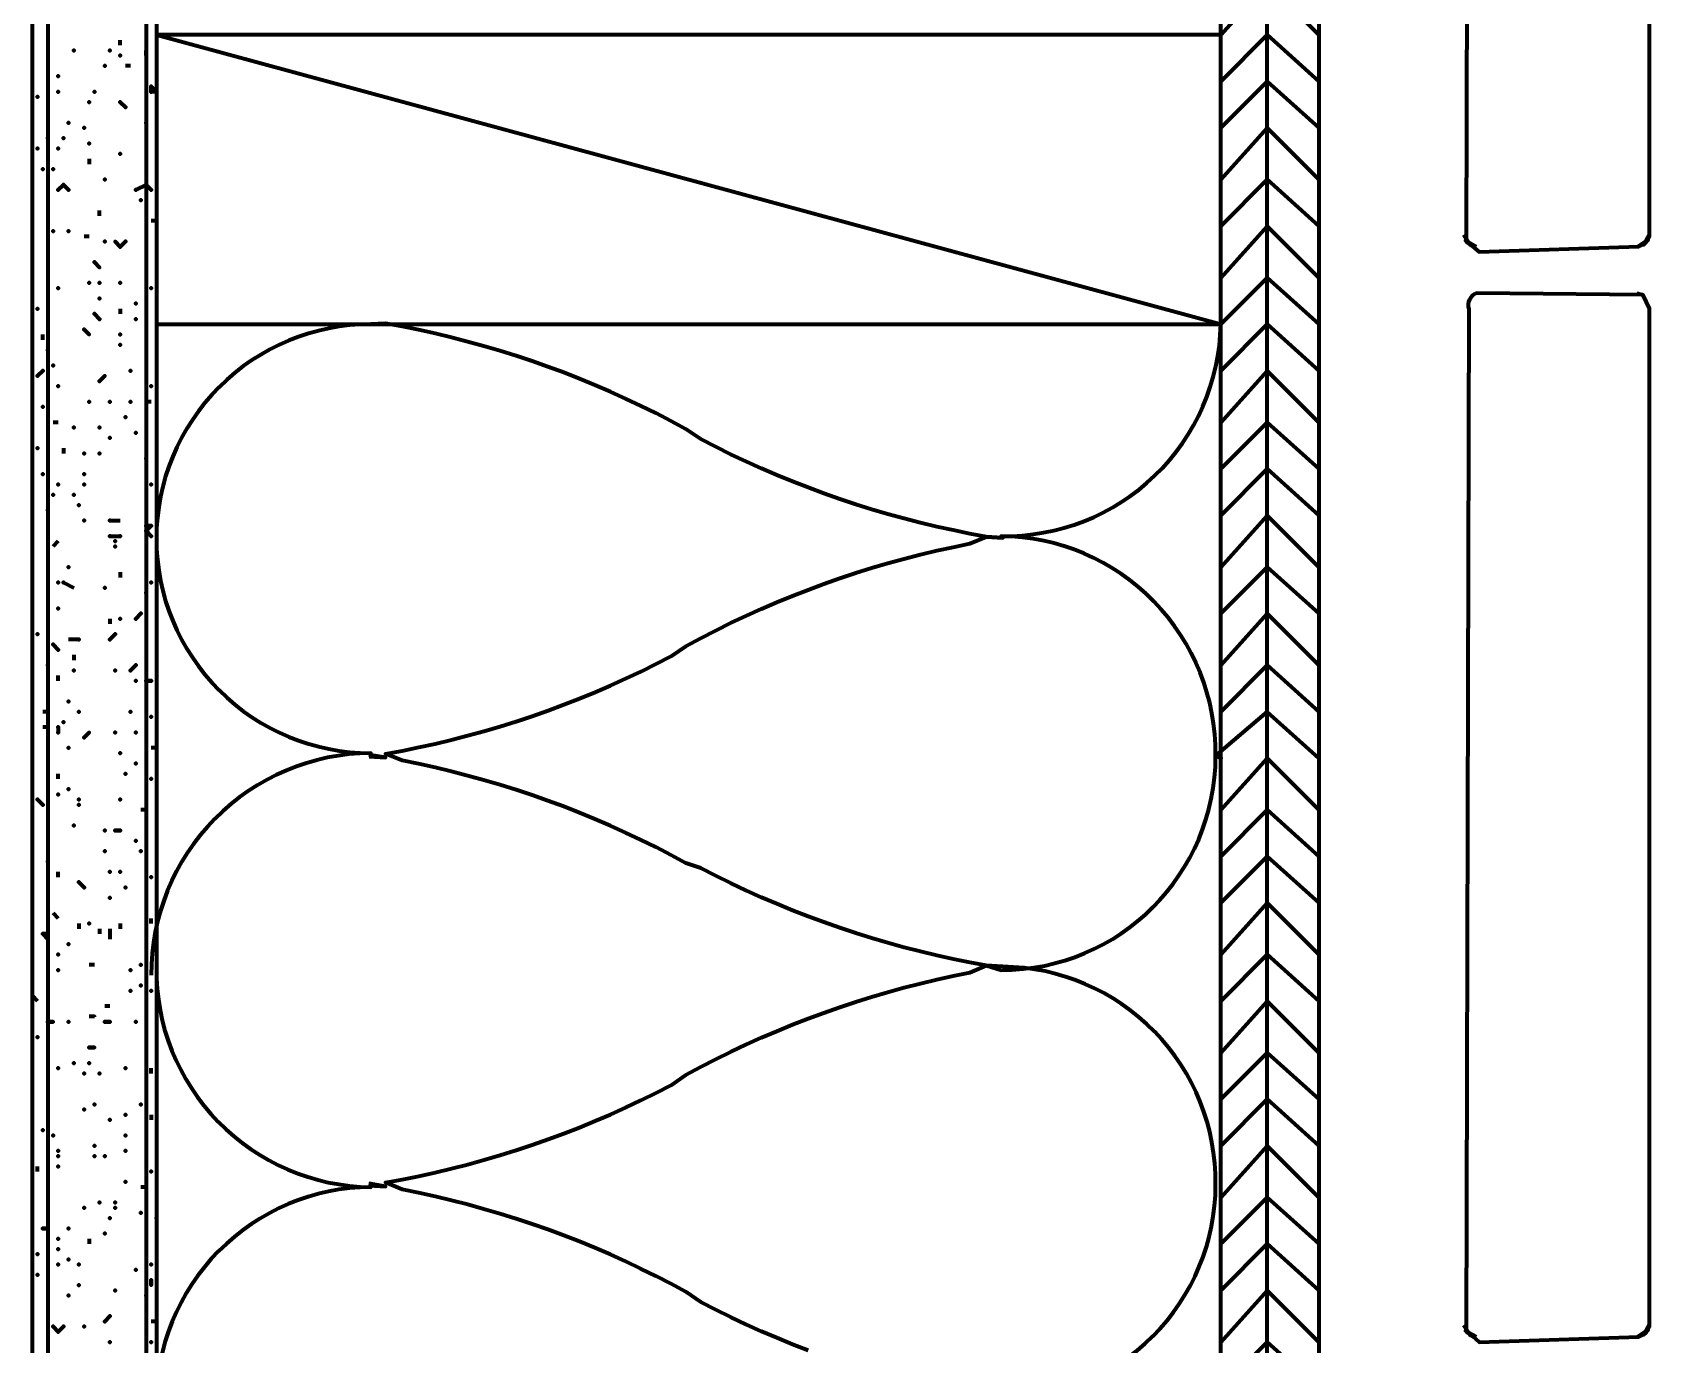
# Model space of a CAD drawing. Extents: x 261 to 424, y 0 to 368.
# Drawn here: x 342.77 to 351.12, y 101.15 to 107.92 of the extents above; entities that cross this region are included whole.
import ezdxf

# ---------------------------------------------------------------- set-up
doc = ezdxf.new("R2010")
doc.units = 0
doc.header["$MEASUREMENT"] = 0
doc.layers.add('Dt-Line 1', color=9, linetype='Continuous', lineweight=0)
doc.layers.add('Dt-Line 3', color=7, linetype='Continuous', lineweight=15)

msp = doc.modelspace()

# ---------------------------------------------------------------- linework, layer by layer
at = {"layer": 'Dt-Line 1', "linetype": 'Continuous', "lineweight": 158}
for p, q in [((343.22332, 107.85567), (343.22332, 107.88233)), ((343.35665, 107.80233), (343.35665, 107.829)), ((343.27665, 107.749), (343.24999, 107.749)), ((343.06332, 107.269), (343.06332, 107.24233)), ((343.11665, 106.97567), (343.11665, 107.00233)), ((343.40999, 106.949), (343.38332, 106.949)), ((343.06332, 106.869), (343.03665, 106.869)), ((343.22332, 106.49567), (343.22332, 106.469)), ((342.82332, 106.33567), (342.82332, 106.36233)), ((343.38332, 106.01567), (343.35665, 106.01567)), ((342.90332, 105.909), (342.87665, 105.909)), ((342.92999, 105.77567), (342.92999, 105.749)), ((342.90332, 105.29567), (342.87665, 105.269)), ((343.22332, 105.13567), (343.22332, 105.109)), ((343.16999, 104.89567), (343.16999, 104.869)), ((342.98332, 104.709), (342.98332, 104.68233)), ((342.90332, 104.57567), (342.90332, 104.60233)), ((342.84999, 104.41567), (342.82332, 104.41567)), ((342.84999, 104.33567), (342.82332, 104.33567)), ((343.40999, 104.22901), (343.38332, 104.22901)), ((342.90332, 104.069), (342.90332, 104.09567)), ((343.35665, 103.909), (343.32999, 103.909)), ((342.90332, 103.56234), (342.90332, 103.589)), ((342.90332, 103.349), (342.87665, 103.37567)), ((343.38332, 103.32233), (343.38332, 103.349)), ((343.00999, 103.32233), (343.00999, 103.29567)), ((343.11665, 103.29567), (343.11665, 103.269)), ((343.22332, 103.32233), (343.22332, 103.29567)), ((343.08999, 103.109), (343.06332, 103.109)), ((342.79666, 102.92233), (342.76999, 102.949)), ((343.16999, 102.89567), (343.14332, 102.89567)), ((343.38332, 102.549), (343.38332, 102.57567)), ((343.38332, 102.33567), (343.38332, 102.309)), ((342.79666, 102.04233), (342.79666, 102.069)), ((343.35665, 101.96233), (343.32999, 101.96233)), ((343.06332, 101.69567), (343.06332, 101.669)), ((343.40999, 101.269), (343.38332, 101.269))]:
    msp.add_line(p, q, dxfattribs=at)
for points in [[(349.14332, 59.16233), (349.14332, 323.16232), (348.90332, 322.92235), (348.90332, 322.92235)], [(348.90332, 107.909), (349.14332, 108.17567), (349.40999, 107.909), (349.40999, 107.909)], [(348.90332, 107.669), (349.14332, 107.909), (349.40999, 107.669), (349.40999, 107.669)], [(342.98332, 107.829), (342.98332, 107.829), (342.98332, 107.82903)], [(343.16999, 107.829), (343.16999, 107.829), (343.16999, 107.82903)], [(343.22332, 107.80233), (343.22332, 107.80233), (343.22332, 107.80236)], [(342.90332, 107.69567), (342.90332, 107.69567), (342.90332, 107.69569)], [(343.14332, 107.749), (343.14332, 107.749), (343.14332, 107.74903)], [(342.90332, 107.61567), (342.90332, 107.61567), (342.90332, 107.61569)], [(343.08999, 107.61567), (343.08999, 107.61567), (343.08999, 107.61569)], [(348.90332, 107.429), (349.14332, 107.669), (349.40999, 107.429), (349.40999, 107.429)], [(343.06332, 107.56234), (343.06332, 107.56234), (343.06332, 107.56237)], [(343.03665, 107.429), (343.03665, 107.429), (343.03665, 107.42903)], [(343.35665, 107.45567), (343.35665, 107.45567), (343.35665, 107.45569)], [(348.90332, 107.16233), (349.14332, 107.429), (349.40999, 107.16233), (349.40999, 107.16233)], [(342.84999, 107.37567), (342.84999, 107.37567), (342.84999, 107.37569)], [(342.92999, 107.37567), (342.92999, 107.37567), (342.92999, 107.37569)], [(343.06332, 107.349), (343.06332, 107.349), (343.06332, 107.34903)], [(342.79666, 107.32233), (342.79666, 107.32233), (342.79666, 107.32236)], [(342.90332, 107.32233), (342.90332, 107.32233), (342.90332, 107.32236)], [(343.22332, 107.29567), (343.22332, 107.29567), (343.22332, 107.29569)], [(342.82332, 107.21567), (342.82332, 107.21567), (342.82332, 107.21569)], [(342.87665, 107.21567), (342.87665, 107.21567), (342.87665, 107.21569)], [(343.14332, 107.16233), (343.14332, 107.16233), (343.14332, 107.16236)], [(343.35665, 107.13569), (343.38332, 107.109), (343.35665, 107.13569), (343.30332, 107.109)], [(348.90332, 106.92233), (349.14332, 107.16233), (349.40999, 106.92233), (349.40999, 106.92233)], [(343.32999, 107.05567), (343.32999, 107.05567), (343.32999, 107.0557)], [(348.90332, 106.65567), (349.14332, 106.92233), (349.40999, 106.65567), (349.40999, 106.65567)], [(342.87665, 106.89567), (342.87665, 106.89567), (342.87665, 106.8957)], [(342.95666, 106.89567), (342.95666, 106.89567), (342.95666, 106.8957)], [(343.14332, 106.84233), (343.14332, 106.84233), (343.14332, 106.84236)], [(342.90332, 106.60233), (342.90332, 106.60233), (342.90332, 106.60236)], [(343.06332, 106.629), (343.06332, 106.629), (343.06332, 106.62903)], [(343.11665, 106.629), (343.11665, 106.629), (343.11665, 106.62903)], [(343.22332, 106.629), (343.22332, 106.629), (343.22332, 106.62903)], [(343.38332, 106.60233), (343.38332, 106.60233), (343.38332, 106.60236)], [(343.11665, 106.549), (343.11665, 106.549), (343.11665, 106.54903)], [(343.30332, 106.52233), (343.30332, 106.52233), (343.30332, 106.52236)], [(342.79666, 106.49567), (342.79666, 106.49567), (342.79666, 106.49569)], [(343.30332, 106.44233), (343.30332, 106.44233), (343.30332, 106.44236)], [(343.22332, 106.36233), (343.22332, 106.36233), (343.22332, 106.36236)], [(348.90332, 106.41567), (348.90332, 106.41567), (348.90332, 106.41569)], [(348.90332, 106.17567), (349.14332, 106.41567), (349.40999, 106.17567), (349.40999, 106.17567)], [(342.84999, 106.28233), (342.84999, 106.28233), (342.84999, 106.28236)], [(343.22332, 106.309), (343.22332, 106.309), (343.22332, 106.30903)], [(342.87665, 106.20233), (342.87665, 106.20233), (342.87665, 106.20236)], [(343.27665, 106.17567), (343.27665, 106.17567), (343.27665, 106.17569)], [(348.90332, 105.909), (349.14332, 106.17567), (349.40999, 105.909), (349.40999, 105.909)], [(342.90332, 106.09567), (342.90332, 106.09567), (342.90332, 106.09569)], [(343.38332, 106.09567), (343.38332, 106.09567), (343.38332, 106.09569)], [(343.06332, 106.01567), (343.06332, 106.01567), (343.06332, 106.01569)], [(343.16999, 106.01567), (343.16999, 106.01567), (343.16999, 106.01569)], [(343.27665, 106.01567), (343.27665, 106.01567), (343.27665, 106.01569)], [(342.82332, 105.989), (342.82332, 105.989), (342.82332, 105.98903)], [(343.24999, 105.93567), (343.24999, 105.93567), (343.24999, 105.93569)], [(342.98332, 105.88233), (342.98332, 105.88233), (342.98332, 105.88236)], [(343.11665, 105.88233), (343.11665, 105.88233), (343.11665, 105.88236)], [(343.30332, 105.85567), (343.30332, 105.85567), (343.30332, 105.85569)], [(348.90332, 105.669), (349.14332, 105.909), (349.40999, 105.669), (349.40999, 105.669)], [(342.79666, 105.77567), (342.79666, 105.77567), (342.79666, 105.77569)], [(343.03665, 105.749), (343.03665, 105.749), (343.03665, 105.74903)], [(343.11665, 105.749), (343.11665, 105.749), (343.11665, 105.74903)], [(343.35665, 105.72234), (343.35665, 105.72234), (343.35665, 105.72237)], [(348.90332, 105.429), (349.14332, 105.669), (349.40999, 105.429), (349.40999, 105.429)], [(342.82332, 105.64233), (342.82332, 105.64233), (342.82332, 105.64236)], [(342.90332, 105.589), (342.90332, 105.589), (342.90332, 105.58903)], [(343.03665, 105.64233), (343.03665, 105.64233), (343.03665, 105.64236)], [(343.03665, 105.589), (343.03665, 105.589), (343.03665, 105.58903)], [(343.38332, 105.589), (343.38332, 105.589), (343.38332, 105.58903)], [(342.87665, 105.53567), (342.87665, 105.53567), (342.87665, 105.53569)], [(342.98332, 105.53567), (342.98332, 105.53567), (342.98332, 105.53569)], [(342.84999, 105.45567), (342.84999, 105.45567), (342.84999, 105.45569)], [(343.00999, 105.48233), (343.00999, 105.48233), (343.00999, 105.48236)], [(348.90332, 105.16233), (349.14332, 105.429), (349.40999, 105.16233), (349.40999, 105.16233)], [(343.03665, 105.40233), (343.03665, 105.40233), (343.03665, 105.40236)], [(343.16999, 105.40233), (343.22332, 105.40233)], [(343.16999, 105.32233), (343.22332, 105.32233), (343.22332, 105.32233), (343.22332, 105.32236)], [(342.95666, 105.16233), (342.95666, 105.16233), (342.95666, 105.16236)], [(348.90332, 104.92233), (349.14332, 105.16233), (349.40999, 104.92233), (349.40999, 104.92233)], [(342.92999, 105.08233), (342.98332, 105.05567)], [(343.14332, 105.05567), (343.14332, 105.05567), (343.14332, 105.0557)], [(343.35665, 105.029), (343.35665, 105.029), (343.35665, 105.02903)], [(343.38332, 105.08233), (343.38332, 105.08233), (343.38332, 105.08236)], [(342.90332, 104.949), (342.90332, 104.949), (342.90332, 104.94903)], [(348.90332, 104.65567), (349.14332, 104.92233), (349.40999, 104.65567), (349.40999, 104.65567)], [(343.22332, 104.89567), (343.22332, 104.89567), (343.22332, 104.8957)], [(342.79666, 104.81567), (342.79666, 104.81567), (342.79666, 104.81569)], [(343.00999, 104.789), (342.95666, 104.789)], [(342.84999, 104.65567), (342.84999, 104.65567), (342.84999, 104.65569)], [(342.98332, 104.629), (342.98332, 104.629), (342.98332, 104.62903)], [(343.19665, 104.629), (343.19665, 104.629), (343.19665, 104.62903)], [(348.90332, 104.41567), (349.14332, 104.65567), (349.40999, 104.41567), (349.40999, 104.41567)], [(343.30332, 104.57567), (343.30332, 104.57567), (343.30332, 104.57569)], [(342.95666, 104.469), (342.95666, 104.469), (342.95666, 104.46903)], [(342.90332, 104.33569), (342.90332, 104.30903)], [(343.00999, 104.41567), (343.00999, 104.41567), (343.00999, 104.41569)], [(343.27665, 104.41567), (343.27665, 104.41567), (343.27665, 104.41569)], [(343.38332, 104.38901), (343.38332, 104.38901), (343.38332, 104.38903)], [(343.19665, 104.309), (343.19665, 104.309), (343.19665, 104.30903)], [(343.30332, 104.309), (343.30332, 104.309), (343.30332, 104.30903)], [(342.95666, 104.22901), (342.95666, 104.22901), (342.95666, 104.22903)], [(343.22332, 104.20233), (343.22332, 104.20233), (343.22332, 104.20236)], [(344.50746, 104.1846), (344.59282, 104.17912), (344.50696, 104.19348)], [(348.90332, 103.909), (349.14332, 104.17567), (349.40999, 103.909), (349.40999, 103.909)], [(343.24999, 104.09567), (343.24999, 104.09567), (343.24999, 104.09569)], [(343.30332, 104.149), (343.30332, 104.149), (343.30332, 104.14903)], [(342.95666, 104.01567), (342.95666, 104.01567), (342.95666, 104.01569)], [(342.90332, 103.989), (342.90332, 103.989), (342.90332, 103.98903)], [(343.22332, 103.96233), (343.22332, 103.96233), (343.22332, 103.96236)], [(348.90332, 103.669), (349.14332, 103.909), (349.40999, 103.669), (349.40999, 103.669)], [(342.98332, 103.829), (342.98332, 103.829), (342.98332, 103.82903)], [(343.30332, 103.749), (343.30332, 103.749), (343.30332, 103.74903)], [(343.32999, 103.69567), (343.32999, 103.69567), (343.32999, 103.69569)], [(348.90332, 103.429), (349.14332, 103.669), (349.40999, 103.429), (349.40999, 103.429)], [(342.84999, 103.64233), (342.84999, 103.64233), (342.84999, 103.64236)], [(343.16999, 103.589), (343.16999, 103.589), (343.16999, 103.58903)], [(343.22332, 103.589), (343.22332, 103.589), (343.22332, 103.58903)], [(343.24999, 103.509), (343.24999, 103.509), (343.24999, 103.50903)], [(343.38332, 103.56234), (343.38332, 103.56234), (343.38332, 103.56237)], [(343.16999, 103.45567), (343.16999, 103.45567), (343.16999, 103.45569)], [(348.90332, 103.16233), (349.14332, 103.429), (349.40999, 103.16233), (349.40999, 103.16233)], [(343.06332, 103.32233), (343.06332, 103.32233), (343.06332, 103.32236)], [(343.16999, 103.29567), (343.16999, 103.269), (343.16999, 103.24233)], [(342.95666, 103.21567), (342.95666, 103.21567), (342.95666, 103.21569)], [(343.40999, 103.21567), (343.40999, 103.21567), (343.40999, 103.21569)], [(342.90332, 103.16233), (342.90332, 103.16233), (342.90332, 103.16236)], [(342.90332, 103.08233), (342.90332, 103.08233), (342.90332, 103.08236)], [(343.27665, 103.08233), (343.27665, 103.08233), (343.27665, 103.08236)], [(343.32999, 103.109), (343.32999, 103.109), (343.32999, 103.10903)], [(348.90332, 102.92233), (349.14332, 103.16233), (349.40999, 102.92233), (349.40999, 102.92233)], [(343.32999, 103.00233), (343.32999, 103.00233), (343.32999, 103.00236)], [(343.27665, 102.97567), (343.27665, 102.97567), (343.27665, 102.97569)], [(343.38332, 102.97567), (343.38332, 102.97567), (343.38332, 102.97569)], [(348.90332, 102.65567), (349.14332, 102.92233), (349.40999, 102.65567), (349.40999, 102.65567)], [(343.08999, 102.84233), (343.08999, 102.84233), (343.06332, 102.84233)], [(342.95666, 102.81567), (342.95666, 102.81567), (342.95666, 102.81569)], [(343.30332, 102.81567), (343.30332, 102.81567), (343.30332, 102.81569)], [(342.98332, 102.60233), (342.98332, 102.60233), (342.98332, 102.60236)], [(343.06332, 102.60233), (343.06332, 102.60233), (343.06332, 102.60236)], [(348.90332, 102.41567), (349.14332, 102.65567), (349.40999, 102.41567), (349.40999, 102.41567)], [(342.90332, 102.57567), (342.90332, 102.57567), (342.90332, 102.57569)], [(343.03665, 102.549), (343.03665, 102.549), (343.03665, 102.54903)], [(343.11665, 102.549), (343.11665, 102.549), (343.11665, 102.54903)], [(343.24999, 102.57567), (343.24999, 102.57567), (343.24999, 102.57569)], [(348.90332, 102.17567), (349.14332, 102.41567), (349.40999, 102.17567), (349.40999, 102.17567)], [(343.03665, 102.36233), (343.03665, 102.36233), (343.03665, 102.36236)], [(343.08999, 102.38901), (343.08999, 102.38901), (343.08999, 102.38903)], [(343.24999, 102.33567), (343.24999, 102.33567), (343.24999, 102.33569)], [(343.32999, 102.38901), (343.32999, 102.38901), (343.32999, 102.38903)], [(342.82332, 102.25567), (342.82332, 102.25567), (342.82332, 102.25569)], [(343.16999, 102.309), (343.16999, 102.309), (343.16999, 102.30903)], [(342.87665, 102.22901), (342.87665, 102.22901), (342.87665, 102.22903)], [(343.08999, 102.17567), (343.08999, 102.17567), (343.08999, 102.17569)], [(343.24999, 102.22901), (343.24999, 102.22901), (343.24999, 102.22903)], [(348.90332, 101.909), (349.14332, 102.17567), (349.40999, 101.909), (349.40999, 101.909)], [(343.08999, 102.12233), (343.08999, 102.12233), (343.08999, 102.12236)], [(343.14332, 102.12233), (343.14332, 102.12233), (343.14332, 102.12236)], [(343.24999, 102.149), (343.24999, 102.149), (343.24999, 102.14903)], [(342.90332, 102.069), (342.90332, 102.069), (342.90332, 102.06903)], [(343.24999, 101.989), (343.24999, 101.989), (343.24999, 101.98903)], [(344.50746, 101.97127), (344.59282, 101.9658), (344.50696, 101.98015)], [(343.03665, 101.85567), (343.03665, 101.85567), (343.03665, 101.85569)], [(343.11665, 101.88233), (343.11665, 101.88233), (343.11665, 101.88236)], [(348.90332, 101.669), (349.14332, 101.909), (349.40999, 101.669), (349.40999, 101.669)], [(342.95666, 101.749), (342.95666, 101.749), (342.95666, 101.74903)], [(343.16999, 101.80233), (343.16999, 101.80233), (343.16999, 101.80236)], [(343.32999, 101.829), (343.32999, 101.829), (343.32999, 101.82903)], [(343.40999, 101.80233), (343.40999, 101.80233), (343.40999, 101.80236)], [(342.90332, 101.69567), (342.90332, 101.69567), (342.90332, 101.69569)], [(343.14332, 101.72234), (343.14332, 101.72234), (343.14332, 101.72237)], [(348.90332, 101.429), (349.14332, 101.669), (349.40999, 101.429), (349.40999, 101.429)], [(342.79666, 101.61567), (342.79666, 101.61567), (342.79666, 101.61569)], [(342.90332, 101.64233), (342.90332, 101.64233), (342.90332, 101.64236)], [(342.95666, 101.589), (342.95666, 101.589), (342.95666, 101.58903)], [(342.79666, 101.509), (342.79666, 101.509), (342.79666, 101.50903)], [(342.90332, 101.56234), (342.90332, 101.56234), (342.90332, 101.56237)], [(343.00999, 101.56234), (343.00999, 101.56234), (343.00999, 101.56237)], [(343.30332, 101.53567), (343.30332, 101.53567), (343.30332, 101.53569)], [(343.38332, 101.56234), (343.38332, 101.56234), (343.38332, 101.56237)], [(343.00999, 101.45567), (343.00999, 101.45567), (343.00999, 101.45569)], [(343.19665, 101.429), (343.19665, 101.429), (343.19665, 101.42903)], [(348.90332, 101.16233), (349.14332, 101.429), (349.40999, 101.16233), (349.40999, 101.16233)], [(342.95666, 101.40233), (342.95666, 101.40233), (342.95666, 101.40236)], [(343.35665, 101.40233), (343.35665, 101.40233), (343.35665, 101.40236)], [(343.03665, 101.24233), (343.03665, 101.24233), (343.03665, 101.24236)], [(343.16999, 101.16233), (343.16999, 101.16233), (343.16999, 101.16236)], [(343.38332, 101.16233), (343.38332, 101.16233), (343.38332, 101.16236)], [(348.90332, 100.92233), (349.14332, 101.16233), (349.40999, 100.92233), (349.40999, 100.92233)]]:
    msp.add_lwpolyline(points, dxfattribs=at)
for points in [[(343.38332, 107.64233), (343.40999, 107.61567), (343.38332, 107.61567)], [(343.24999, 107.53567), (343.24999, 107.53569), (343.22332, 107.56234), (343.22332, 107.56234)], [(342.92999, 107.13567), (342.95666, 107.109), (342.95666, 107.10903), (342.92999, 107.13569), (342.90332, 107.109)], [(343.22332, 106.81567), (343.24999, 106.84233), (343.24999, 106.84236), (343.22332, 106.81569), (343.19665, 106.84233)], [(343.08999, 106.73567), (343.08999, 106.73569), (343.11665, 106.709)], [(343.11665, 106.44233), (343.11665, 106.44236), (343.08999, 106.469), (343.08999, 106.469)], [(343.03665, 106.38901), (343.03665, 106.38903), (343.06332, 106.36233)], [(342.82332, 106.17567), (342.82332, 106.17569), (342.79666, 106.149), (342.79666, 106.149)], [(343.11665, 106.12233), (343.11665, 106.12236), (343.14332, 106.149)], [(343.35665, 105.349), (343.38332, 105.37567), (343.38332, 105.37569), (343.35665, 105.37567), (343.35665, 105.37569), (343.35665, 105.34903), (343.38332, 105.32233)], [(343.32999, 104.92233), (343.32999, 104.92236), (343.30332, 104.89567), (343.30332, 104.89567)], [(342.90332, 104.73567), (342.90332, 104.73569), (342.87665, 104.76233), (342.87665, 104.76233)], [(343.16999, 104.789), (343.16999, 104.78903), (343.19665, 104.81567), (343.19665, 104.81567)], [(343.27665, 104.629), (343.27665, 104.62903), (343.30332, 104.65567), (343.30332, 104.65567)], [(343.35665, 104.57567), (343.35665, 104.57569), (343.38332, 104.57567)], [(343.03665, 104.28233), (343.03665, 104.28236), (343.06332, 104.309)], [(342.82332, 103.93567), (342.82332, 103.93569), (342.79666, 103.96233), (342.79666, 103.96233)], [(343.14332, 103.80233), (343.14332, 103.80236), (343.14332, 103.80233)], [(343.19665, 103.80233), (343.19665, 103.80236), (343.22332, 103.80233)], [(343.03665, 103.509), (343.03665, 103.50903), (343.00999, 103.53567), (343.00999, 103.53567)], [(342.84999, 103.24233), (342.84999, 103.26903), (342.82332, 103.269)], [(342.84999, 102.81567), (342.84999, 102.81569), (342.87665, 102.81567)], [(343.16999, 102.81567), (343.16999, 102.81569), (343.14332, 102.81567)], [(343.06332, 102.68233), (343.06332, 102.68236), (343.08999, 102.68233)], [(343.38332, 102.04233), (343.38332, 102.04236), (343.38332, 102.04233)], [(342.82332, 101.749), (342.82332, 101.74903), (342.84999, 101.749)], [(343.38332, 101.48233), (343.38332, 101.48236), (343.38332, 101.45567)], [(343.14332, 101.269), (343.14332, 101.26903), (343.16999, 101.29567), (343.16999, 101.29567)], [(342.90332, 101.21567), (342.87665, 101.24233), (342.87665, 101.24236), (342.90332, 101.21569), (342.92999, 101.24233)]]:
    msp.add_lwpolyline(points, close=True, dxfattribs=at)
for points in [[(349.40999, 104.17567), (349.14332, 104.41567), (348.87665, 104.189, 0.4142155), (347.76999, 105.32233, 0.4142155), (348.90332, 106.41567), (349.14332, 106.65567), (349.40999, 106.41567), (349.40999, 106.41567)], [(347.76999, 100.869, 0.4142155), (348.87665, 101.97567, 0.4142155), (347.77918, 103.10007), (347.69332, 103.10563), (347.60779, 103.12145), (347.52258, 103.13874), (347.43773, 103.15748), (347.35326, 103.17767), (347.26917, 103.1993), (347.18549, 103.22236), (347.10224, 103.24685), (347.01943, 103.27276), (346.93708, 103.30009), (346.85522, 103.32883), (346.77386, 103.35898), (346.69301, 103.39052), (346.6127, 103.42345), (346.53294, 103.45776), (346.45376, 103.49346), (346.37516, 103.53053), (346.29718, 103.56896), (346.21982, 103.60876), (346.14308, 103.635), (346.06637, 103.67614), (345.98901, 103.71593), (345.91102, 103.75435), (345.83243, 103.79141), (345.75324, 103.8271), (345.67348, 103.86141), (345.59317, 103.89433), (345.51232, 103.92586), (345.43095, 103.956), (345.34909, 103.98473), (345.26674, 104.01205), (345.18393, 104.03796), (345.10067, 104.06244), (345.01699, 104.08549), (344.9329, 104.10711), (344.84842, 104.12729), (344.76357, 104.14603), (344.67836, 104.16331), (344.59331, 104.19896), (344.67885, 104.21479), (344.76406, 104.23208), (344.84891, 104.25082), (344.93338, 104.271), (345.01747, 104.29263), (345.10115, 104.31569), (345.1844, 104.34018), (345.26721, 104.3661), (345.34956, 104.39343), (345.43142, 104.42217), (345.51278, 104.45231), (345.59363, 104.48385), (345.67394, 104.51678), (345.7537, 104.5511), (345.83288, 104.58679), (345.91147, 104.62386), (345.98946, 104.66229), (346.06682, 104.70208), (346.14311, 104.75477), (346.21982, 104.79592), (346.29718, 104.83571), (346.37516, 104.87414), (346.45376, 104.91121), (346.53294, 104.9469), (346.6127, 104.98122), (346.69301, 105.01415), (346.77386, 105.04569), (346.85522, 105.07583), (346.93708, 105.10457), (347.01943, 105.1319), (347.10224, 105.15782), (347.18549, 105.18231), (347.26917, 105.20537), (347.35326, 105.227), (347.43773, 105.24718), (347.52258, 105.26592), (347.60779, 105.28321), (347.69332, 105.31896), (347.77918, 105.3134), (347.69332, 105.31896), (347.60779, 105.33479), (347.52258, 105.35208), (347.43773, 105.37082), (347.35326, 105.391), (347.26917, 105.41263), (347.18549, 105.43569), (347.10224, 105.46018), (347.01943, 105.4861), (346.93708, 105.51343), (346.85522, 105.54217), (346.77386, 105.57231), (346.69301, 105.60385), (346.6127, 105.63678), (346.53294, 105.6711), (346.45376, 105.70679), (346.37516, 105.74386), (346.29718, 105.78229), (346.21982, 105.82208), (346.14308, 105.87501), (346.06637, 105.91615), (345.98901, 105.95593), (345.91102, 105.99436), (345.83243, 106.03142), (345.75324, 106.0671), (345.67348, 106.10141), (345.59317, 106.13433), (345.51232, 106.16586), (345.43095, 106.196), (345.34909, 106.22473), (345.26674, 106.25205), (345.18393, 106.27796), (345.10067, 106.30244), (345.01699, 106.32549), (344.9329, 106.34711), (344.84842, 106.36729), (344.76357, 106.38603), (344.67836, 106.40331), (344.59282, 106.41912), (344.51665, 106.41567, 0.4142155), (343.40999, 105.309, 0.4142155), (344.51665, 104.20233, 0.4142177), (343.38332, 103.05567)], [(346.77386, 101.11898), (346.69301, 101.15052), (346.6127, 101.18345), (346.53294, 101.21776), (346.45376, 101.25346), (346.37516, 101.29053), (346.29718, 101.32896), (346.21982, 101.36875), (346.14308, 101.42167), (346.06637, 101.46281), (345.98901, 101.50259), (345.91102, 101.54102), (345.83243, 101.57808), (345.75324, 101.61376), (345.67348, 101.64807), (345.59317, 101.68099), (345.51232, 101.71253), (345.43095, 101.74266), (345.34909, 101.77139), (345.26674, 101.79872), (345.18393, 101.82462), (345.10067, 101.84911), (345.01699, 101.87216), (344.9329, 101.89378), (344.84842, 101.91396), (344.76357, 101.9327), (344.67836, 101.94998), (344.59331, 101.98563), (344.67885, 102.00145), (344.76406, 102.01874), (344.84891, 102.03748), (344.93338, 102.05767), (345.01747, 102.0793), (345.10115, 102.10236), (345.1844, 102.12685), (345.26721, 102.15276), (345.34956, 102.18009), (345.43142, 102.20883), (345.51278, 102.23898), (345.59363, 102.27051), (345.67394, 102.30345), (345.7537, 102.33776), (345.83288, 102.37346), (345.91147, 102.41052), (345.98946, 102.44896), (346.06682, 102.48875), (346.14311, 102.54143), (346.21982, 102.58258), (346.29718, 102.62238), (346.37516, 102.66081), (346.45376, 102.69788), (346.53294, 102.73357), (346.6127, 102.76789), (346.69301, 102.80082), (346.77386, 102.83236), (346.85522, 102.8625), (346.93708, 102.89124), (347.01943, 102.91857), (347.10224, 102.94448), (347.18549, 102.96897), (347.26917, 102.99204), (347.35326, 103.01366), (347.43773, 103.03385), (347.52258, 103.05259), (347.60779, 103.06988), (347.69332, 103.10563), (347.76999, 103.08233, 0.4142132), (348.87665, 104.189), (348.90332, 104.17567)], [(343.40999, 103.09567, 0.4142155), (344.51665, 101.96233, 0.4142155), (343.40999, 100.84233), (343.38332, 100.84233, 0.4142132), (344.51665, 99.749, 0.4142142), (343.40998, 98.61567, 0.4142155), (344.51665, 97.509, 0.4142155), (343.40998, 96.37567, 0.4142155), (344.51665, 95.269, 0.4142155)]]:
    msp.add_lwpolyline(points, format="xyb", dxfattribs=at)
for p in [(348.90332, 107.909), (349.40999, 107.909), (342.98332, 107.829), (343.16999, 107.829), (343.22332, 107.80233), (342.90332, 107.69567), (343.14332, 107.749), (342.79666, 107.589), (342.90332, 107.61567), (343.08999, 107.61567), (343.38332, 107.64233), (343.38332, 107.61567), (343.40999, 107.61567), (348.90332, 107.669), (349.40999, 107.669), (343.06332, 107.56234), (343.22332, 107.56234), (343.24999, 107.53567), (342.95666, 107.45567), (343.03665, 107.429), (343.35665, 107.45567), (348.90332, 107.429), (349.40999, 107.429), (342.84999, 107.37567), (342.92999, 107.37567), (343.06332, 107.349), (342.79666, 107.32233), (342.90332, 107.32233), (343.22332, 107.29567), (342.82332, 107.21567), (342.87665, 107.21567), (342.90332, 107.109), (342.92999, 107.13567), (342.95666, 107.109), (343.14332, 107.16233), (343.30332, 107.109), (343.35665, 107.13567), (343.38332, 107.109), (348.90332, 107.16233), (349.40999, 107.16233), (343.32999, 107.05567), (348.90332, 106.92233), (349.40999, 106.92233), (342.87665, 106.89567), (342.95666, 106.89567), (343.14332, 106.84233), (343.24999, 106.84233), (343.22332, 106.81567), (343.08999, 106.73567), (342.90332, 106.60233), (343.06332, 106.629), (343.11665, 106.629), (343.22332, 106.629), (343.38332, 106.60233), (348.90332, 106.65567), (349.40999, 106.65567), (343.11665, 106.549), (343.30332, 106.52233), (342.79666, 106.49567), (343.08999, 106.469), (343.11665, 106.44233), (343.30332, 106.44233), (343.03665, 106.38901), (343.22332, 106.36233), (348.90332, 106.41567), (349.40999, 106.41567), (342.84999, 106.28233), (343.22332, 106.309), (342.82332, 106.17567), (342.87665, 106.20233), (343.27665, 106.17567), (348.90332, 106.17567), (349.40999, 106.17567), (342.79666, 106.149), (342.90332, 106.09567), (343.11665, 106.12233), (343.38332, 106.09567), (343.06332, 106.01567), (343.16999, 106.01567), (343.27665, 106.01567), (342.82332, 105.989), (343.24999, 105.93567), (342.98332, 105.88233), (343.11665, 105.88233), (343.30332, 105.85567), (348.90332, 105.909), (349.40999, 105.909), (342.79666, 105.77567), (343.16999, 105.829), (343.03665, 105.749), (343.11665, 105.749), (343.35665, 105.72234), (348.90332, 105.669), (349.40999, 105.669), (342.82332, 105.64233), (342.90332, 105.589), (343.03665, 105.64233), (343.03665, 105.589), (343.38332, 105.589), (342.87665, 105.53567), (342.98332, 105.53567), (342.84999, 105.45567), (343.00999, 105.48233), (348.90332, 105.429), (349.40999, 105.429), (343.03665, 105.40233), (343.16999, 105.40233), (343.35665, 105.37567), (343.35665, 105.349), (343.38332, 105.37567), (343.16999, 105.32233), (343.19665, 105.29567), (343.19665, 105.269), (343.22332, 105.32233), (343.38332, 105.32233), (342.95666, 105.16233), (348.90332, 105.16233), (349.40999, 105.16233), (342.90332, 105.08233), (342.92999, 105.08233), (343.14332, 105.05567), (343.35665, 105.029), (343.38332, 105.08233), (342.90332, 104.949), (343.32999, 104.92233), (348.90332, 104.92233), (349.40999, 104.92233), (343.22332, 104.89567), (343.30332, 104.89567), (342.79666, 104.81567), (342.87665, 104.76233), (343.00999, 104.789), (343.16999, 104.789), (343.19665, 104.81567), (342.90332, 104.73567), (342.84999, 104.65567), (342.98332, 104.629), (343.19665, 104.629), (343.27665, 104.629), (343.30332, 104.65567), (348.90332, 104.65567), (349.40999, 104.65567), (343.30332, 104.57567), (343.35665, 104.57567), (343.38332, 104.57567), (342.95666, 104.469), (342.90332, 104.33567), (342.92999, 104.36233), (343.00999, 104.41567), (343.27665, 104.41567), (343.38332, 104.38901), (348.90332, 104.41567), (349.40999, 104.41567), (342.90332, 104.309), (343.03665, 104.28233), (343.19665, 104.309), (343.30332, 104.309), (342.95666, 104.22901), (343.22332, 104.20233), (348.90332, 104.17567), (349.40999, 104.17567), (343.24999, 104.09567), (343.30332, 104.149), (342.95666, 104.01567), (343.38332, 104.069), (342.79666, 103.96233), (342.82332, 103.93567), (342.90332, 103.989), (343.00999, 103.96233), (343.00999, 103.93567), (343.22332, 103.96233), (348.90332, 103.909), (349.40999, 103.909), (342.98332, 103.829), (343.14332, 103.80233), (343.14332, 103.80233), (343.19665, 103.80233), (343.22332, 103.80233), (343.14332, 103.69567), (343.30332, 103.749), (343.32999, 103.69567), (348.90332, 103.669), (349.40999, 103.669), (342.84999, 103.64233), (343.16999, 103.589), (343.22332, 103.589), (343.00999, 103.53567), (343.03665, 103.509), (343.24999, 103.509), (343.38332, 103.56234), (343.16999, 103.45567), (348.90332, 103.429), (349.40999, 103.429), (342.82332, 103.269), (342.84999, 103.269), (343.06332, 103.32233), (342.84999, 103.24233), (342.95666, 103.21567), (343.40999, 103.21567), (342.90332, 103.16233), (342.90332, 103.08233), (343.27665, 103.08233), (343.32999, 103.109), (348.90332, 103.16233), (349.40999, 103.16233), (343.32999, 103.00233), (343.27665, 102.97567), (343.38332, 102.97567), (348.90332, 102.92233), (349.40999, 102.92233), (342.84999, 102.81567), (342.95666, 102.81567), (343.14332, 102.81567), (343.16999, 102.81567), (343.30332, 102.81567), (342.79666, 102.73567), (343.06332, 102.68233), (342.98332, 102.60233), (343.06332, 102.60233), (348.90332, 102.65567), (349.40999, 102.65567), (342.90332, 102.57567), (343.03665, 102.549), (343.11665, 102.549), (343.24999, 102.57567), (348.90332, 102.41567), (349.40999, 102.41567), (343.03665, 102.36233), (343.08999, 102.38901), (343.24999, 102.33567), (343.32999, 102.38901), (342.82332, 102.25567), (343.16999, 102.309), (342.87665, 102.22901), (343.08999, 102.17567), (343.24999, 102.22901), (348.90332, 102.17567), (349.40999, 102.17567), (342.90332, 102.149), (342.90332, 102.12233), (343.08999, 102.12233), (343.14332, 102.12233), (343.24999, 102.149), (342.90332, 102.069), (343.38332, 102.04233), (343.24999, 101.989), (343.03665, 101.85567), (343.11665, 101.88233), (343.19665, 101.88233), (343.19665, 101.85567), (348.90332, 101.909), (349.40999, 101.909), (342.82332, 101.749), (342.84999, 101.749), (342.95666, 101.749), (343.16999, 101.80233), (343.32999, 101.829), (343.40999, 101.80233), (342.90332, 101.69567), (343.14332, 101.72234), (348.90332, 101.669), (349.40999, 101.669), (342.79666, 101.61567), (342.90332, 101.64233), (342.95666, 101.589), (342.79666, 101.509), (342.90332, 101.56234), (343.00999, 101.56234), (343.30332, 101.53567), (343.38332, 101.56234), (343.00999, 101.45567), (343.19665, 101.429), (343.38332, 101.48233), (348.90332, 101.429), (349.40999, 101.429), (342.95666, 101.40233), (343.35665, 101.40233), (343.14332, 101.269), (343.16999, 101.29567), (342.87665, 101.24233), (342.90332, 101.21567), (342.92999, 101.24233), (343.03665, 101.24233), (343.16999, 101.16233), (343.38332, 101.16233), (348.90332, 101.16233), (349.40999, 101.16233)]:
    msp.add_point(p, dxfattribs=at)
at = {"layer": 'Dt-Line 3', "linetype": 'Continuous', "lineweight": 70}
for p, q in [((342.84999, 179.669), (342.84999, 59.16233)), ((343.35665, 179.669), (343.35665, 59.16233)), ((343.40999, 107.909), (348.90332, 106.41567))]:
    msp.add_line(p, q, dxfattribs=at)
at = {"layer": 'Dt-Line 3', "linetype": 'Continuous', "lineweight": 211}
msp.add_lwpolyline([(349.40999, 323.16232), (349.40999, 59.16233), (348.90332, 59.16233), (348.90332, 323.16232)], dxfattribs=at)
for points in [[(343.40999, 59.16233), (342.76999, 59.16233), (342.76999, 179.669), (343.40999, 179.669)], [(343.40999, 106.41567), (348.90332, 106.41567), (348.90332, 107.909), (343.40999, 107.909)]]:
    msp.add_lwpolyline(points, close=True, dxfattribs=at)
at = {"layer": 'Dt-Line 3', "linetype": 'Continuous', "lineweight": 158}
for points in [[(351.04999, 112.20233), (351.08063, 112.19489), (351.11665, 112.12233), (351.08063, 112.19489), (350.21785, 112.20211), (350.18395, 112.18947), (350.16006, 112.15674), (350.18332, 112.12233), (350.16952, 106.84296), (350.20225, 106.81906), (350.23665, 106.789), (351.0608, 106.81654), (351.09713, 106.83519), (351.11665, 106.869), (351.11665, 112.12233)], [(350.22332, 106.81567), (350.16664, 106.84721), (350.19268, 106.82311), (350.15688, 106.87686)], [(351.11665, 106.88233), (351.08511, 106.82565), (351.10921, 106.85169), (351.05545, 106.81589)], [(350.22332, 101.189), (350.16664, 101.22055), (350.19268, 101.19644), (350.15688, 101.2502)], [(351.11665, 101.25567), (351.08511, 101.19899), (351.10921, 101.22503), (351.05545, 101.18922)]]:
    msp.add_lwpolyline(points, dxfattribs=at)
msp.add_lwpolyline([(351.04999, 106.57567), (351.08063, 106.56823), (351.11665, 106.49567), (351.08063, 106.56823), (350.22332, 106.57538, 0.4142748), (350.18332, 106.49567), (350.16952, 101.2163), (350.20225, 101.1924), (350.23665, 101.16233), (351.0608, 101.18987), (351.09713, 101.20853), (351.11665, 101.24233), (351.11665, 106.49567)], format="xyb", dxfattribs=at)

doc.saveas('drawing.dxf')
